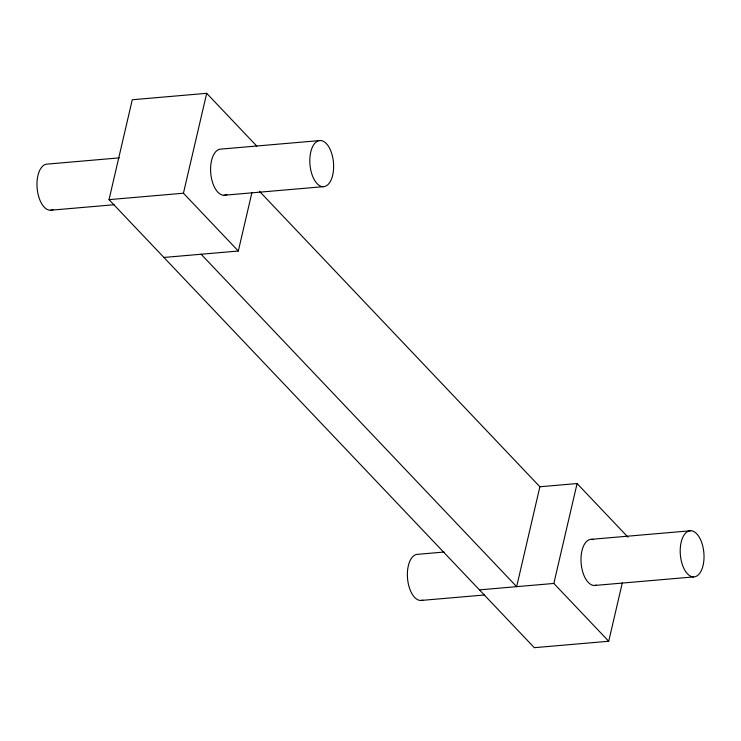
<?xml version="1.0" encoding="UTF-8"?>
<svg xmlns="http://www.w3.org/2000/svg" width="741" height="741" viewBox="0 0 741 741"><rect width="100%" height="100%" fill="white"/><g stroke="black" fill="none" stroke-linecap="round" stroke-linejoin="round"><path stroke-width="1.11" d="M622.301 582.889L608.722 641.252L534.307 647.68L109.029 199.644L132.278 99.748L206.693 93.32L256.794 146.107M251.903 192.66L238.315 251.032L183.444 193.216L206.693 93.32M259.415 191.28L539.883 486.763L516.644 586.659L201.117 254.237M608.722 641.252L553.842 583.445L577.091 483.549L539.883 486.763M119.264 157.879L47.415 164.085A23.147 11.791 85.1 0 0 37.346 190.159A23.147 11.791 85.1 0 0 53.352 209.471M320.26 140.521L221.04 149.089A23.147 11.791 85.1 0 0 210.963 175.163A23.147 11.791 85.1 0 0 226.978 194.475M109.029 199.644L183.444 193.216M50.342 210.249L114.207 204.738M223.967 195.254L323.178 186.686A23.147 11.791 85.1 0 0 331.236 152.081A23.147 11.791 85.1 0 0 310.748 152.044A23.147 11.791 85.1 0 0 323.178 186.686M163.909 257.451L238.315 251.032M444.054 552.045L417.822 554.314A23.147 11.791 85.1 0 0 407.624 579.388A23.147 11.791 85.1 0 0 422.778 600.127M591.448 539.318L690.658 530.751M479.436 589.873L553.842 583.445M420.74 600.479L484.605 594.967M594.365 585.483L693.585 576.915A23.147 11.791 85.1 0 0 701.634 542.31A23.147 11.791 85.1 0 0 681.146 542.273A23.147 11.791 85.1 0 0 693.585 576.915M577.091 483.549L627.988 537.169M596.403 585.14A23.147 11.791 85.1 0 1 581.074 562.373A23.147 11.791 85.1 0 1 593.522 539.67"/></g></svg>
